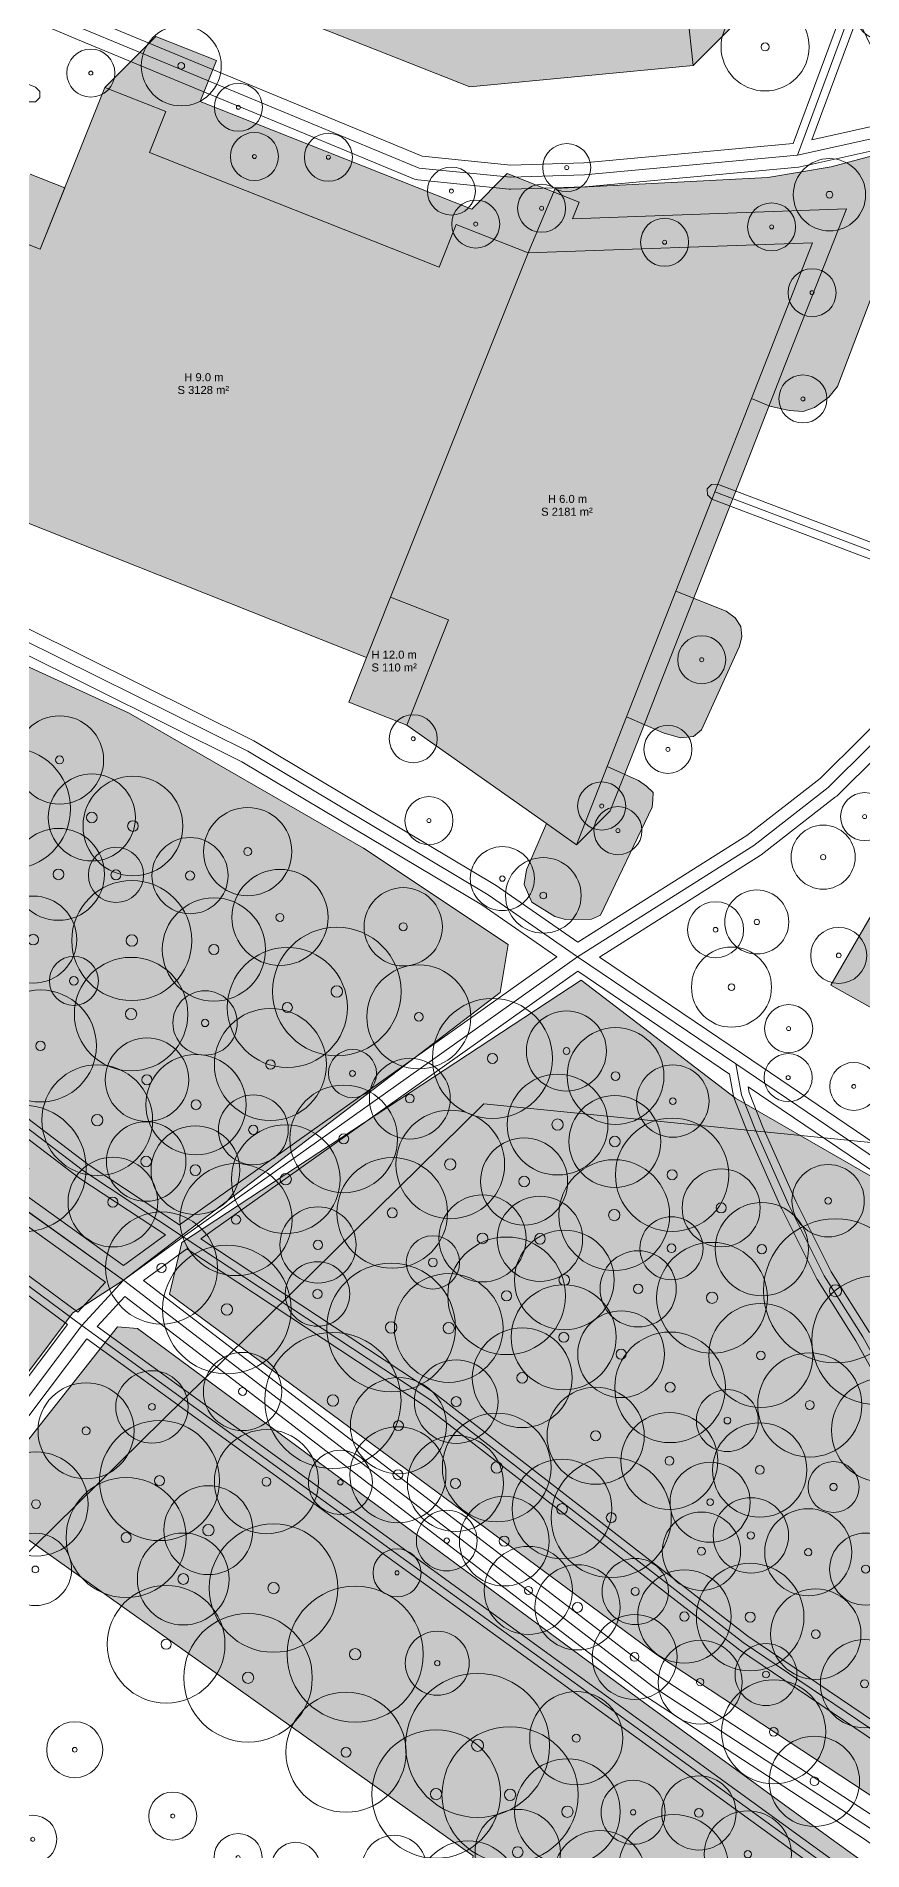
# Model space of a CAD drawing. Header units: metres. Extents: x -4 to 1086, y -7 to 929.
# Drawn here: x 381.7 to 484.9, y 190.6 to 417.3 of the extents above; entities that cross this region are included whole.
import ezdxf

# ---------------------------------------------------------------- set-up
doc = ezdxf.new("R2010")
doc.units = ezdxf.units.M
doc.header["$MEASUREMENT"] = 0
for name, color, linetype, lineweight, true_color in [('TPX_BUILDING_AREAS_TEXT', 7, 'CONTINUOUS', 0, 0x000000), ('TPX_BUILDING_HEIGHTS_TEXT', 7, 'CONTINUOUS', 0, 0x000000), ('TPX_BUILDINGS', 7, 'CONTINUOUS', 0, 0x000000), ('TPX_BUILDINGS_HATCH', 7, 'CONTINUOUS', 0, 0xf0f0f0), ('TPX_BUILDINGS_SHADOWS_HATCH', 7, 'CONTINUOUS', 0, 0x000000), ('TPX_BUILDINGS_SHADOWS_OUTLINES', 7, 'CONTINUOUS', 0, 0x000000), ('TPX_CONTOUR_LINES_5M', 7, 'CONTINUOUS', 0, 0x969696), ('TPX_ROADS_AXES', 7, 'CONTINUOUS', 0, 0x323232), ('TPX_ROADS_CONTOURS', 7, 'CONTINUOUS', 0, 0x646464), ('TPX_VEGETATION_GREEN_SPACES', 7, 'CONTINUOUS', 0, 0x58ba48), ('TPX_VEGETATION_GREEN_SPACES_HATCH', 7, 'CONTINUOUS', 0, 0x58ba48), ('TPX_VEGETATION_TREES_INDIVIDUAL', 7, 'CONTINUOUS', 0, 0x136734)]:
    doc.layers.add(name, color=color, linetype=linetype, lineweight=lineweight, true_color=true_color)
doc.styles.add('TPX_TEXTE', font='arial.ttf')

# ---------------------------------------------------------------- blocks, each defined once
blk = doc.blocks.new('TREETR004_CR047')
at = {"layer": 'TPX_VEGETATION_TREES_INDIVIDUAL'}
for radius in [4.72, 0.417]:
    blk.add_circle((0, 0, 0.04), radius, dxfattribs=at)
blk = doc.blocks.new('TREETR003_CR035')
at = {"layer": 'TPX_VEGETATION_TREES_INDIVIDUAL'}
for radius in [3.5, 0.292]:
    blk.add_circle((0, 0, 0.04), radius, dxfattribs=at)
blk = doc.blocks.new('TREETR007_CR075')
at = {"layer": 'TPX_VEGETATION_TREES_INDIVIDUAL'}
for radius in [7.5, 0.708]:
    blk.add_circle((0, 0, 0.04), radius, dxfattribs=at)
blk = doc.blocks.new('TREETR008_CR090')
at = {"layer": 'TPX_VEGETATION_TREES_INDIVIDUAL'}
for radius in [9, 0.75]:
    blk.add_circle((0, 0, 0.04), radius, dxfattribs=at)
blk = doc.blocks.new('TREETR006_CR060')
at = {"layer": 'TPX_VEGETATION_TREES_INDIVIDUAL'}
for radius in [6, 0.625]:
    blk.add_circle((0, 0, 0.04), radius, dxfattribs=at)
blk = doc.blocks.new('TREETR006_CR058')
at = {"layer": 'TPX_VEGETATION_TREES_INDIVIDUAL'}
for radius in [5.83, 0.583]:
    blk.add_circle((0, 0, 0.04), radius, dxfattribs=at)
blk = doc.blocks.new('TREETR006_CR048')
at = {"layer": 'TPX_VEGETATION_TREES_INDIVIDUAL'}
for radius in [4.76, 0.583]:
    blk.add_circle((0, 0, 0.04), radius, dxfattribs=at)
blk = doc.blocks.new('TREETR005_CR054')
at = {"layer": 'TPX_VEGETATION_TREES_INDIVIDUAL'}
for radius in [5.44, 0.458]:
    blk.add_circle((0, 0, 0.04), radius, dxfattribs=at)
blk = doc.blocks.new('TREETR003_CR030')
at = {"layer": 'TPX_VEGETATION_TREES_INDIVIDUAL'}
for radius in [3, 0.25]:
    blk.add_circle((0, 0, 0.04), radius, dxfattribs=at)
blk = doc.blocks.new('TREETR005_CR039')
at = {"layer": 'TPX_VEGETATION_TREES_INDIVIDUAL'}
for radius in [3.94, 0.542]:
    blk.add_circle((0, 0, 0.04), radius, dxfattribs=at)
blk = doc.blocks.new('TREETR006_CR074')
at = {"layer": 'TPX_VEGETATION_TREES_INDIVIDUAL'}
for radius in [7.35, 0.625]:
    blk.add_circle((0, 0, 0.04), radius, dxfattribs=at)
blk = doc.blocks.new('TREETR005_CR055')
at = {"layer": 'TPX_VEGETATION_TREES_INDIVIDUAL'}
for radius in [5.51, 0.5]:
    blk.add_circle((0, 0, 0.04), radius, dxfattribs=at)
blk = doc.blocks.new('TREETR006_CR075')
at = {"layer": 'TPX_VEGETATION_TREES_INDIVIDUAL'}
for radius in [7.5, 0.625]:
    blk.add_circle((0, 0, 0.04), radius, dxfattribs=at)
blk = doc.blocks.new('TREETR007_CR080')
at = {"layer": 'TPX_VEGETATION_TREES_INDIVIDUAL'}
for radius in [8.03, 0.708]:
    blk.add_circle((0, 0, 0.04), radius, dxfattribs=at)
blk = doc.blocks.new('TREETR007_CR063')
at = {"layer": 'TPX_VEGETATION_TREES_INDIVIDUAL'}
for radius in [6.3, 0.708]:
    blk.add_circle((0, 0, 0.04), radius, dxfattribs=at)
blk = doc.blocks.new('TREETR007_CR068')
at = {"layer": 'TPX_VEGETATION_TREES_INDIVIDUAL'}
for radius in [6.79, 0.708]:
    blk.add_circle((0, 0, 0.04), radius, dxfattribs=at)
blk = doc.blocks.new('TREETR005_CR061')
at = {"layer": 'TPX_VEGETATION_TREES_INDIVIDUAL'}
for radius in [6.05, 0.542]:
    blk.add_circle((0, 0, 0.04), radius, dxfattribs=at)
blk = doc.blocks.new('TREETR004_CR030')
at = {"layer": 'TPX_VEGETATION_TREES_INDIVIDUAL'}
for radius in [3, 0.375]:
    blk.add_circle((0, 0, 0.04), radius, dxfattribs=at)
blk = doc.blocks.new('TREETR005_CR057')
at = {"layer": 'TPX_VEGETATION_TREES_INDIVIDUAL'}
for radius in [5.65, 0.542]:
    blk.add_circle((0, 0, 0.04), radius, dxfattribs=at)
blk = doc.blocks.new('TREETR005_CR032')
at = {"layer": 'TPX_VEGETATION_TREES_INDIVIDUAL'}
for radius in [3.18, 0.458]:
    blk.add_circle((0, 0, 0.04), radius, dxfattribs=at)
blk = doc.blocks.new('TREETR006_CR070')
at = {"layer": 'TPX_VEGETATION_TREES_INDIVIDUAL'}
for radius in [7, 0.583]:
    blk.add_circle((0, 0, 0.04), radius, dxfattribs=at)
blk = doc.blocks.new('TREETR007_CR055')
at = {"layer": 'TPX_VEGETATION_TREES_INDIVIDUAL'}
for radius in [5.54, 0.667]:
    blk.add_circle((0, 0, 0.04), radius, dxfattribs=at)
blk = doc.blocks.new('TREETR006_CR067')
at = {"layer": 'TPX_VEGETATION_TREES_INDIVIDUAL'}
for radius in [6.72, 0.625]:
    blk.add_circle((0, 0, 0.04), radius, dxfattribs=at)
blk = doc.blocks.new('TREETR007_CR069')
at = {"layer": 'TPX_VEGETATION_TREES_INDIVIDUAL'}
for radius in [6.92, 0.708]:
    blk.add_circle((0, 0, 0.04), radius, dxfattribs=at)
blk = doc.blocks.new('TREETR006_CR069')
at = {"layer": 'TPX_VEGETATION_TREES_INDIVIDUAL'}
for radius in [6.91, 0.625]:
    blk.add_circle((0, 0, 0.04), radius, dxfattribs=at)
blk = doc.blocks.new('TREETR006_CR044')
at = {"layer": 'TPX_VEGETATION_TREES_INDIVIDUAL'}
for radius in [4.36, 0.583]:
    blk.add_circle((0, 0, 0.04), radius, dxfattribs=at)
blk = doc.blocks.new('TREETR005_CR040')
at = {"layer": 'TPX_VEGETATION_TREES_INDIVIDUAL'}
for radius in [4.02, 0.458]:
    blk.add_circle((0, 0, 0.04), radius, dxfattribs=at)
blk = doc.blocks.new('TREETR007_CR085')
at = {"layer": 'TPX_VEGETATION_TREES_INDIVIDUAL'}
for radius in [8.5, 0.708]:
    blk.add_circle((0, 0, 0.04), radius, dxfattribs=at)
blk = doc.blocks.new('TREETR005_CR031')
at = {"layer": 'TPX_VEGETATION_TREES_INDIVIDUAL'}
for radius in [3.06, 0.542]:
    blk.add_circle((0, 0, 0.04), radius, dxfattribs=at)
blk = doc.blocks.new('TREETR006_CR049')
at = {"layer": 'TPX_VEGETATION_TREES_INDIVIDUAL'}
for radius in [4.87, 0.625]:
    blk.add_circle((0, 0, 0.04), radius, dxfattribs=at)
blk = doc.blocks.new('TREETR006_CR065')
at = {"layer": 'TPX_VEGETATION_TREES_INDIVIDUAL'}
for radius in [6.45, 0.625]:
    blk.add_circle((0, 0, 0.04), radius, dxfattribs=at)
blk = doc.blocks.new('TREETR007_CR057')
at = {"layer": 'TPX_VEGETATION_TREES_INDIVIDUAL'}
for radius in [5.74, 0.667]:
    blk.add_circle((0, 0, 0.04), radius, dxfattribs=at)
blk = doc.blocks.new('TREETR007_CR071')
at = {"layer": 'TPX_VEGETATION_TREES_INDIVIDUAL'}
for radius in [7.09, 0.708]:
    blk.add_circle((0, 0, 0.04), radius, dxfattribs=at)
blk = doc.blocks.new('TREETR005_CR045')
at = {"layer": 'TPX_VEGETATION_TREES_INDIVIDUAL'}
for radius in [4.5, 0.5]:
    blk.add_circle((0, 0, 0.04), radius, dxfattribs=at)
blk = doc.blocks.new('TREETR006_CR040')
at = {"layer": 'TPX_VEGETATION_TREES_INDIVIDUAL'}
for radius in [4.03, 0.583]:
    blk.add_circle((0, 0, 0.04), radius, dxfattribs=at)
blk = doc.blocks.new('TREETR004_CR039')
at = {"layer": 'TPX_VEGETATION_TREES_INDIVIDUAL'}
for radius in [3.87, 0.417]:
    blk.add_circle((0, 0, 0.04), radius, dxfattribs=at)
blk = doc.blocks.new('TREETR005_CR059')
at = {"layer": 'TPX_VEGETATION_TREES_INDIVIDUAL'}
for radius in [5.89, 0.542]:
    blk.add_circle((0, 0, 0.04), radius, dxfattribs=at)
blk = doc.blocks.new('TREETR003_CR038')
at = {"layer": 'TPX_VEGETATION_TREES_INDIVIDUAL'}
for radius in [3.79, 0.333]:
    blk.add_circle((0, 0, 0.04), radius, dxfattribs=at)
blk = doc.blocks.new('TREETR007_CR056')
at = {"layer": 'TPX_VEGETATION_TREES_INDIVIDUAL'}
for radius in [5.55, 0.708]:
    blk.add_circle((0, 0, 0.04), radius, dxfattribs=at)
blk = doc.blocks.new('TREETR006_CR035')
at = {"layer": 'TPX_VEGETATION_TREES_INDIVIDUAL'}
for radius in [3.45, 0.625]:
    blk.add_circle((0, 0, 0.04), radius, dxfattribs=at)
blk = doc.blocks.new('TREETR005_CR047')
at = {"layer": 'TPX_VEGETATION_TREES_INDIVIDUAL'}
for radius in [4.71, 0.458]:
    blk.add_circle((0, 0, 0.04), radius, dxfattribs=at)
blk = doc.blocks.new('TREETR007_CR062')
at = {"layer": 'TPX_VEGETATION_TREES_INDIVIDUAL'}
for radius in [6.23, 0.667]:
    blk.add_circle((0, 0, 0.04), radius, dxfattribs=at)
blk = doc.blocks.new('TREETR005_CR033')
at = {"layer": 'TPX_VEGETATION_TREES_INDIVIDUAL'}
for radius in [3.33, 0.542]:
    blk.add_circle((0, 0, 0.04), radius, dxfattribs=at)
blk = doc.blocks.new('TREETR008_CR076')
at = {"layer": 'TPX_VEGETATION_TREES_INDIVIDUAL'}
for radius in [7.59, 0.792]:
    blk.add_circle((0, 0, 0.04), radius, dxfattribs=at)
blk = doc.blocks.new('TREETR003_CR040')
at = {"layer": 'TPX_VEGETATION_TREES_INDIVIDUAL'}
for radius in [4, 0.333]:
    blk.add_circle((0, 0, 0.04), radius, dxfattribs=at)
blk = doc.blocks.new('TREETR007_CR054')
at = {"layer": 'TPX_VEGETATION_TREES_INDIVIDUAL'}
for radius in [5.44, 0.667]:
    blk.add_circle((0, 0, 0.04), radius, dxfattribs=at)
blk = doc.blocks.new('TREETR004_CR050')
at = {"layer": 'TPX_VEGETATION_TREES_INDIVIDUAL'}
for radius in [5, 0.417]:
    blk.add_circle((0, 0, 0.04), radius, dxfattribs=at)
blk = doc.blocks.new('TREETR006_CR066')
at = {"layer": 'TPX_VEGETATION_TREES_INDIVIDUAL'}
for radius in [6.56, 0.625]:
    blk.add_circle((0, 0, 0.04), radius, dxfattribs=at)
blk = doc.blocks.new('TREETR005_CR053')
at = {"layer": 'TPX_VEGETATION_TREES_INDIVIDUAL'}
for radius in [5.3, 0.542]:
    blk.add_circle((0, 0, 0.04), radius, dxfattribs=at)
blk = doc.blocks.new('TREETR005_CR051')
at = {"layer": 'TPX_VEGETATION_TREES_INDIVIDUAL'}
for radius in [5.05, 0.542]:
    blk.add_circle((0, 0, 0.04), radius, dxfattribs=at)
blk = doc.blocks.new('TREETR008_CR079')
at = {"layer": 'TPX_VEGETATION_TREES_INDIVIDUAL'}
for radius in [7.92, 0.75]:
    blk.add_circle((0, 0, 0.04), radius, dxfattribs=at)
blk = doc.blocks.new('TREETR006_CR071')
at = {"layer": 'TPX_VEGETATION_TREES_INDIVIDUAL'}
for radius in [7.08, 0.625]:
    blk.add_circle((0, 0, 0.04), radius, dxfattribs=at)
blk = doc.blocks.new('TREETR005_CR041')
at = {"layer": 'TPX_VEGETATION_TREES_INDIVIDUAL'}
for radius in [4.14, 0.5]:
    blk.add_circle((0, 0, 0.04), radius, dxfattribs=at)
blk = doc.blocks.new('TREETR005_CR046')
at = {"layer": 'TPX_VEGETATION_TREES_INDIVIDUAL'}
for radius in [4.64, 0.542]:
    blk.add_circle((0, 0, 0.04), radius, dxfattribs=at)
blk = doc.blocks.new('TREETR006_CR063')
at = {"layer": 'TPX_VEGETATION_TREES_INDIVIDUAL'}
for radius in [6.27, 0.625]:
    blk.add_circle((0, 0, 0.04), radius, dxfattribs=at)
blk = doc.blocks.new('TREETR005_CR052')
at = {"layer": 'TPX_VEGETATION_TREES_INDIVIDUAL'}
for radius in [5.24, 0.458]:
    blk.add_circle((0, 0, 0.04), radius, dxfattribs=at)
blk = doc.blocks.new('TREETR006_CR052')
at = {"layer": 'TPX_VEGETATION_TREES_INDIVIDUAL'}
for radius in [5.22, 0.625]:
    blk.add_circle((0, 0, 0.04), radius, dxfattribs=at)
blk = doc.blocks.new('TREETR004_CR045')
at = {"layer": 'TPX_VEGETATION_TREES_INDIVIDUAL'}
for radius in [4.52, 0.417]:
    blk.add_circle((0, 0, 0.04), radius, dxfattribs=at)
blk = doc.blocks.new('TREETR007_CR053')
at = {"layer": 'TPX_VEGETATION_TREES_INDIVIDUAL'}
for radius in [5.33, 0.667]:
    blk.add_circle((0, 0, 0.04), radius, dxfattribs=at)
blk = doc.blocks.new('TREETR006_CR053')
at = {"layer": 'TPX_VEGETATION_TREES_INDIVIDUAL'}
for radius in [5.32, 0.625]:
    blk.add_circle((0, 0, 0.04), radius, dxfattribs=at)
blk = doc.blocks.new('TREETR005_CR060')
at = {"layer": 'TPX_VEGETATION_TREES_INDIVIDUAL'}
for radius in [6, 0.5]:
    blk.add_circle((0, 0, 0.04), radius, dxfattribs=at)
blk = doc.blocks.new('TREETR006_CR056')
at = {"layer": 'TPX_VEGETATION_TREES_INDIVIDUAL'}
for radius in [5.6, 0.625]:
    blk.add_circle((0, 0, 0.04), radius, dxfattribs=at)
blk = doc.blocks.new('TREETR005_CR049')
at = {"layer": 'TPX_VEGETATION_TREES_INDIVIDUAL'}
for radius in [4.89, 0.5]:
    blk.add_circle((0, 0, 0.04), radius, dxfattribs=at)
blk = doc.blocks.new('TREETR005_CR058')
at = {"layer": 'TPX_VEGETATION_TREES_INDIVIDUAL'}
for radius in [5.82, 0.5]:
    blk.add_circle((0, 0, 0.04), radius, dxfattribs=at)
blk = doc.blocks.new('TREETR007_CR050')
at = {"layer": 'TPX_VEGETATION_TREES_INDIVIDUAL'}
for radius in [4.97, 0.667]:
    blk.add_circle((0, 0, 0.04), radius, dxfattribs=at)
blk = doc.blocks.new('TREETR006_CR061')
at = {"layer": 'TPX_VEGETATION_TREES_INDIVIDUAL'}
for radius in [6.07, 0.625]:
    blk.add_circle((0, 0, 0.04), radius, dxfattribs=at)
blk = doc.blocks.new('TREETR005_CR065')
at = {"layer": 'TPX_VEGETATION_TREES_INDIVIDUAL'}
for radius in [6.5, 0.542]:
    blk.add_circle((0, 0, 0.04), radius, dxfattribs=at)
blk = doc.blocks.new('TREETR006_CR054')
at = {"layer": 'TPX_VEGETATION_TREES_INDIVIDUAL'}
for radius in [5.42, 0.625]:
    blk.add_circle((0, 0, 0.04), radius, dxfattribs=at)
blk = doc.blocks.new('TREETR007_CR066')
at = {"layer": 'TPX_VEGETATION_TREES_INDIVIDUAL'}
for radius in [6.59, 0.708]:
    blk.add_circle((0, 0, 0.04), radius, dxfattribs=at)
blk = doc.blocks.new('TREETR007_CR059')
at = {"layer": 'TPX_VEGETATION_TREES_INDIVIDUAL'}
for radius in [5.86, 0.708]:
    blk.add_circle((0, 0, 0.04), radius, dxfattribs=at)

msp = doc.modelspace()

# ---------------------------------------------------------------- hatches: boundary and pattern name
at = {"layer": 'TPX_BUILDINGS_HATCH'}
for points in [[(400.52, 438.66), (396.01, 426.72), (435.83, 410.98), (463.7, 413.63), (462.29, 426.68), (438.11, 423.67), (400.52, 438.66)], [(374.54, 393.7), (362.56, 363.61), (422.92, 339.67), (425.92, 347.21), (443.1, 390.21), (434.12, 393.76), (432, 388.43), (395.79, 402.78), (397.83, 407.89), (390.24, 410.9), (382.14, 390.67), (374.54, 393.7)], [(443.1, 390.21), (425.92, 347.21), (433.15, 344.37), (427.95, 331.23), (445.38, 318.92), (449.13, 316.27), (452.98, 326.05), (455.4, 332.24), (461.55, 347.94), (466.43, 360.38), (470.99, 372.02), (478.61, 391.47), (443.1, 390.21)], [(422.92, 339.67), (420.71, 334.07), (427.95, 331.23), (433.15, 344.37), (425.92, 347.21), (422.92, 339.67)], [(492.09, 318.02), (480.92, 298.72), (494.99, 290.87), (508.22, 312.46), (515.9, 312.68), (516.17, 310.43), (567.58, 313.52), (566.82, 330.5), (508.44, 326.89), (503.56, 329.33), (502.21, 326.33), (500.16, 326.17), (500.44, 323.65), (495.91, 316.15), (492.09, 318.02)]]:
    msp.add_hatch(color=256, dxfattribs=at).paths.add_polyline_path(points)
at = {"layer": 'TPX_BUILDINGS_SHADOWS_HATCH'}
for points in [[(413.25, 451.39), (400.52, 438.66), (438.11, 423.67), (462.29, 426.68), (463.7, 413.63), (476.43, 426.36), (475.02, 439.4), (450.83, 436.4), (445.76, 438.42), (439.49, 436.44), (437.85, 441.58), (413.25, 451.39)], [(396.6, 417.26), (390.24, 410.9), (397.83, 407.89), (395.79, 402.78), (432, 388.43), (434.12, 393.76), (443.1, 390.21), (478.61, 391.47), (470.99, 372.02), (466.43, 360.38), (461.55, 347.94), (455.4, 332.24), (452.98, 326.05), (449.13, 316.27), (453.37, 320.52), (457.22, 330.29), (459.64, 336.48), (465.79, 352.19), (470.67, 364.62), (475.23, 376.26), (482.86, 395.72), (448.63, 394.49), (449.46, 396.57), (440.49, 400.12), (436.06, 395.7), (402.15, 409.15), (404.19, 414.25), (396.6, 417.26)], [(339.65, 411.35), (337.52, 409.23), (341.05, 407.79), (342.44, 410.14), (344.67, 412.2), (348.29, 413.99), (353.45, 414.99), (358.17, 414.74), (362.56, 413.01), (366.18, 409.99), (369.01, 406.33), (370.43, 402.02), (371.05, 399.8), (370.96, 397.9), (370.33, 395.37), (374.54, 393.7), (382.14, 390.67), (385.21, 398.34), (380.9, 400.06), (376.66, 395.82), (372.45, 397.49), (373.08, 400.02), (373.17, 401.92), (372.55, 404.14), (371.13, 408.45), (368.3, 412.12), (364.68, 415.13), (360.29, 416.86), (355.57, 417.11), (350.41, 416.11), (346.8, 414.32), (344.57, 412.27), (342.49, 410.19), (339.65, 411.35)]]:
    msp.add_hatch(color=256, dxfattribs=at).paths.add_polyline_path(points)
at = {"layer": 'TPX_VEGETATION_GREEN_SPACES_HATCH'}
for points in [[(446.48, 398.28), (443.1, 390.21), (478.61, 391.47), (470.99, 372.02), (473.29, 371.06), (475.72, 370.54), (477.45, 370.42), (478.88, 370.91), (480.66, 372.18), (481.75, 373.54), (491.95, 400.38), (490.39, 401.62), (488.79, 402.25), (486.09, 402.35), (480.95, 400.98), (473.05, 399.64), (446.48, 398.28)], [(282.66, 331.68), (275.88, 315.77), (299.24, 314.53), (318.81, 309.95), (337.35, 301.35), (392.54, 261.86), (439.61, 297.82), (440.59, 303.81), (422.55, 315.83), (393.19, 332.75), (359.77, 348.09), (332.37, 360.13), (313.17, 369.03), (302.5, 374.18), (282.66, 331.68)], [(461.55, 347.94), (455.4, 332.24), (459.99, 330.25), (462.12, 329.63), (463.75, 329.81), (464.77, 330.61), (469.5, 341.08), (469.79, 342.29), (469.66, 343.54), (468.98, 344.62), (467.86, 345.44), (461.55, 347.94)], [(442.88, 313.14), (442.6, 311.29), (443.55, 309.09), (446.45, 307.3), (447.78, 306.93), (451.02, 306.96), (452.16, 307.48), (458.58, 320.96), (458.7, 321.87), (458.71, 322.78), (457.9, 323.59), (456.89, 324.31), (455.47, 324.94), (452.98, 326.05), (449.13, 316.27), (445.38, 318.92), (442.88, 313.14)], [(399.85, 266.58), (398.31, 260.12), (459.28, 215), (487.04, 196.71), (491.8, 203.68), (500.88, 221.38), (505.83, 236.8), (509.77, 265.39), (491.92, 271.39), (468.99, 284.62), (449.71, 299.34), (399.85, 266.58)], [(391.79, 256.05), (374.33, 233.94), (436.25, 189.93), (434.42, 180.93), (454.64, 162.63), (455.28, 152.59), (473.58, 154), (489.2, 130.56), (491.13, 96.62), (501.97, 88.8), (529.92, 125.4), (550.36, 150.47), (550.4, 156.12), (548.65, 158.88), (546.3, 160.51), (541.55, 161.45), (535.65, 163.28), (521.21, 167.51), (510.56, 172.25), (497.62, 180.06), (480.97, 192.05), (457.68, 209.02), (394.29, 255.82), (391.79, 256.05)]]:
    msp.add_hatch(color=256, dxfattribs=at).paths.add_polyline_path(points)
h = msp.add_hatch(color=256, dxfattribs=at)
h.paths.add_polyline_path([(33.89, 10.91), (33.34, 3.55), (34.02, 0), (49.48, 0), (50.03, 0.4), (61.23, 7.98), (74.56, 11.59), (91.82, 48.46), (104.25, 65.93), (115.27, 64.79), (115.67, 53.43), (105.24, 37.05), (117.06, 11.13), (120.79, 7.07), (126.58, 5.03), (136.67, 7.75), (149.86, 12.48), (167.92, 20.99), (293.88, 29.68), (286.66, 99.9), (287.17, 111.39), (288.47, 121.36), (291.24, 130.22), (295.99, 137.79), (386.21, 257.79), (392.54, 261.86), (356.25, 287.93), (337.35, 301.35), (318.81, 309.95), (299.24, 314.53), (275.88, 315.77), (263.65, 313.74), (231.38, 308.56), (206.68, 308.84), (189.75, 310.81), (180.38, 307.75), (166.44, 313.86), (159.79, 317.5), (102.89, 174.98), (64.45, 80.17), (55.82, 59.81), (54.46, 54.17), (47.94, 38.05), (40.51, 23.37), (39.78, 21.99), (33.89, 10.91)])
h.paths.add_polyline_path([(119.97, 109.17), (150.84, 166.78), (166.05, 173.79), (168.46, 183.48), (160.33, 193.26), (169.58, 194.2), (176.09, 203.58), (172.06, 212.31), (165.39, 212.12), (153.63, 217.34), (157.01, 222.16), (155.34, 235.47), (162.59, 241.53), (167.79, 249.14), (170.21, 260.1), (178.28, 272.04), (187.93, 286.76), (192.8, 286.21), (210.54, 288.33), (216.56, 273.71), (209.3, 266.12), (215.64, 258.13), (220.43, 248.38), (211.41, 245.91), (209.58, 242.86), (210.83, 237.74), (218.19, 229.76), (227.83, 216.63), (220.39, 218.23), (208.83, 217.58), (203.72, 219.93), (208.41, 227.29), (200.23, 230.95), (187.36, 227.24), (188.84, 220.33), (193.85, 208.01), (189.95, 202.68), (196.83, 198.02), (201.56, 181.62), (205.76, 164.72), (193.1, 156.92), (197.31, 167.87), (192.77, 175.07), (184.82, 177.44), (177.68, 182.36), (171.46, 176.04), (170.86, 166.84), (154.74, 120.07), (130.16, 92.27), (122.46, 83.55), (119.97, 109.17)], flags=16)

# ---------------------------------------------------------------- linework, layer by layer
at = {"layer": 'TPX_BUILDINGS', "elevation": 0.04}
for points in [[(400.52, 438.66), (396.01, 426.72), (435.83, 410.98), (463.7, 413.63), (462.29, 426.68), (438.11, 423.67)], [(374.54, 393.7), (362.56, 363.61), (422.92, 339.67), (425.92, 347.21), (443.1, 390.21), (434.12, 393.76), (432, 388.43), (395.79, 402.78), (397.83, 407.89), (390.24, 410.9), (382.14, 390.67)], [(443.1, 390.21), (425.92, 347.21), (433.15, 344.37), (427.95, 331.23), (445.38, 318.92), (449.13, 316.27), (452.98, 326.05), (455.4, 332.24), (461.55, 347.94), (466.43, 360.38), (470.99, 372.02), (478.61, 391.47)], [(422.92, 339.67), (420.71, 334.07), (427.95, 331.23), (433.15, 344.37), (425.92, 347.21)], [(492.09, 318.02), (480.92, 298.72), (494.99, 290.87), (508.22, 312.46), (515.9, 312.68), (516.17, 310.43), (567.58, 313.52), (566.82, 330.5), (508.44, 326.89), (503.56, 329.33), (502.21, 326.33), (500.16, 326.17), (500.44, 323.65), (495.91, 316.15)]]:
    msp.add_lwpolyline(points, close=True, dxfattribs=at)
at = {"layer": 'TPX_BUILDINGS_SHADOWS_OUTLINES', "elevation": 0.04}
for points in [[(413.25, 451.39), (400.52, 438.66), (438.11, 423.67), (462.29, 426.68), (463.7, 413.63), (476.43, 426.36), (475.02, 439.4), (450.83, 436.4), (445.76, 438.42), (439.49, 436.44), (437.85, 441.58)], [(396.6, 417.26), (390.24, 410.9), (397.83, 407.89), (395.79, 402.78), (432, 388.43), (434.12, 393.76), (443.1, 390.21), (478.61, 391.47), (470.99, 372.02), (466.43, 360.38), (461.55, 347.94), (455.4, 332.24), (452.98, 326.05), (449.13, 316.27), (453.37, 320.52), (457.22, 330.29), (459.64, 336.48), (465.79, 352.19), (470.67, 364.62), (475.23, 376.26), (482.86, 395.72), (448.63, 394.49), (449.46, 396.57), (440.49, 400.12), (436.06, 395.7), (402.15, 409.15), (404.19, 414.25)]]:
    msp.add_lwpolyline(points, close=True, dxfattribs=at)
msp.add_lwpolyline([(374.54, 393.7), (382.14, 390.67), (385.21, 398.34), (380.9, 400.06)], dxfattribs=at)
at = {"layer": 'TPX_CONTOUR_LINES_5M', "elevation": 0.05}
msp.add_lwpolyline([(570.36, 433.33), (604.29, 343.67), (595.77, 313.79), (567.03, 302.97), (540.65, 260.84), (514.28, 276.24), (437.57, 283.9), (276.92, 125.76), (239.56, 194.25), (224.17, 208.34), (197.8, 206.92), (181.13, 254.02), (145.05, 275.59), (110.53, 224.13), (171.43, 200.39), (197.8, 168.04), (197.8, 139.28), (171.43, 134.47), (145.05, 158.29), (109.11, 104.6), (107.72, 44.83), (92.31, 30.8), (39.56, 22), (0, 29)], dxfattribs=at)
at = {"layer": 'TPX_ROADS_AXES', "elevation": 0.03}
for points in [[(328.14, 443.21), (387.89, 418.04), (429.48, 400.82), (440.89, 399.66), (450.14, 399.98), (476.76, 402.43), (491.25, 405.65)], [(476.76, 402.43), (484.31, 422.78)], [(301.31, 376.65), (314.36, 370.33), (350.84, 354.43), (365.46, 348.15), (379.85, 341.97), (408.07, 327.97), (438.12, 310.03), (449.28, 302.28), (469.03, 288.9), (486.89, 276.81), (497.71, 271.92), (557.14, 249.61), (621.4, 224.91), (636.99, 212.59), (670.07, 187.9), (690.41, 172.72), (726.08, 145.98), (745.67, 130.9), (758.22, 120.91), (789.83, 96.69), (811.33, 77.19), (831, 51.84), (846.42, 26.15), (858.87, 0)], [(466.43, 360.38), (496.91, 348.84), (498.05, 348.4)], [(495.34, 338.5), (491.09, 333.84), (480.6, 323.42), (471.28, 316.18), (449.28, 302.28), (399.99, 267.29), (392.54, 261.86)], [(736.21, 95.81), (699.2, 124.35), (687.46, 132.37), (667.63, 144.81), (645.58, 158.11), (635.75, 164.89), (620.03, 172.29), (597.11, 176.77), (587.62, 179.14), (575.63, 181.25), (549.32, 184.97), (524.84, 189.08), (500.01, 197.83), (492.73, 201.18), (469.96, 216.58), (430.81, 246.95), (399.99, 267.29), (387.54, 275.51), (349.12, 304.76), (328.4, 317.17), (303.54, 324.07), (288.31, 327.19), (280.12, 325.72)], [(392.54, 261.86), (356.25, 287.93), (337.35, 301.35), (318.81, 309.95), (299.24, 314.53), (275.88, 315.77)], [(232.2, 301.39), (256.66, 303.48), (287, 306.09), (300.01, 305.23), (314.5, 302.5), (343.76, 288.52), (387.36, 256.22), (486.11, 184.57), (486.58, 184.21), (494.49, 178.61), (499.33, 175.18), (515.59, 165.35), (536.92, 157.79), (554.84, 152.99), (566.8, 150.84), (590.74, 146), (609.56, 144.37), (629.16, 143.99), (636.48, 140.63), (649.17, 129.79), (651.65, 128.09), (655.44, 125.55), (717.68, 81.41)], [(485.99, 193.28), (492.73, 201.18), (495.46, 210.09), (498.08, 218.38), (499.93, 223.93), (494.01, 235.77), (491.34, 243.27), (484.9, 254.8), (480.1, 262.42), (475.64, 271.31), (471.5, 280.6), (469.75, 285.04), (469.03, 288.9)], [(288.8, 99.11), (289.32, 111.37), (291, 122.5), (293.97, 130), (298.13, 136.8), (303.5, 144.01), (309.14, 151.56), (338, 190.26), (371.88, 235.68), (387.36, 256.22), (392.54, 261.86)], [(562.57, 164.2), (547.37, 164.46), (542.43, 165.27), (533.38, 166.75), (524.99, 169.66), (511, 176.98), (496.25, 185.88), (485.99, 193.28), (458.72, 211.05), (392.54, 261.86)]]:
    msp.add_lwpolyline(points, dxfattribs=at)
at = {"layer": 'TPX_ROADS_CONTOURS', "elevation": 0.03}
for points in [[(389.82, 418.87), (399.22, 443.26), (434.39, 427.84), (436.09, 427.09), (436.94, 426.98), (479.3, 433.84), (481.71, 427.65), (482.85, 422.45), (482.98, 422.07), (476.23, 403.89), (450.05, 401.48), (440.94, 401.16), (429.85, 402.29)], [(478.54, 404.36), (484.2, 419.6), (487.73, 412.4), (489.37, 406.77)], [(282.36, 327.13), (284.04, 331.1), (287.5, 339.44), (298.08, 364.93), (302.08, 374.61), (313.71, 368.98), (313.76, 368.96), (350.24, 353.06), (364.86, 346.77), (379.22, 340.61), (407.35, 326.65), (437.31, 308.77), (446.67, 302.27), (399.53, 268.79), (388.12, 276.32), (349.73, 305.56), (349.64, 305.62), (328.92, 318.03), (328.67, 318.14), (303.81, 325.04), (303.74, 325.05), (288.51, 328.17), (288.13, 328.17)], [(452.02, 302.24), (472.08, 314.91), (472.2, 315), (481.52, 322.24), (481.65, 322.36), (492.15, 332.77), (492.2, 332.83), (496.01, 337.01), (574.16, 338.38), (577.25, 307.99), (545.93, 305.07), (514.07, 302.08), (512.91, 301.34), (497.09, 273.84), (487.62, 278.12), (469.87, 290.15)], [(278.1, 317.15), (281.42, 324.93), (288.3, 326.17), (303.31, 323.1), (328, 316.25), (348.56, 303.93), (386.94, 274.71), (386.99, 274.67), (397.8, 267.54), (392.54, 263.71), (357.12, 289.15), (338.22, 302.57), (337.98, 302.71), (319.44, 311.31), (319.15, 311.41), (299.58, 315.99), (299.32, 316.02)], [(258.67, 304.66), (261.13, 308.25), (263.85, 312.25), (263.89, 312.26), (275.97, 314.26), (299.03, 313.04), (318.32, 308.52), (336.6, 300.04), (355.37, 286.71), (390.29, 261.63), (386.83, 257.86), (344.35, 289.32), (344.19, 289.42), (314.93, 303.4), (314.68, 303.48), (300.2, 306.21), (300.08, 306.23), (287.07, 307.08), (286.91, 307.08)], [(241.32, 283.47), (249.09, 292.94), (254.78, 298.99), (254.87, 299.11), (257.22, 302.53), (287.01, 305.08), (299.88, 304.24), (314.18, 301.54), (343.24, 287.66), (385.55, 256.32), (370.68, 236.57), (336.8, 191.15), (307.93, 152.46), (302.3, 144.91), (296.93, 137.7), (296.85, 137.59), (292.69, 130.79), (292.57, 130.56), (290.94, 126.43), (254.1, 258.56), (254.04, 258.72), (249.05, 269.42), (247.08, 276.51), (246.88, 276.89)], [(402.21, 267.02), (449.3, 300.46), (468.25, 287.62), (468.76, 284.86), (468.82, 284.67), (470.57, 280.23), (470.59, 280.19), (474.72, 270.9), (474.74, 270.86), (479.21, 261.97), (479.25, 261.89), (484.04, 254.29), (490.42, 242.85), (493.07, 235.44), (493.12, 235.33), (498.85, 223.86), (497.12, 218.68), (494.51, 210.39), (492.17, 202.77), (470.55, 217.39), (431.42, 247.74), (431.36, 247.79)], [(395.05, 261.83), (400.47, 265.77), (430.22, 246.14), (469.35, 215.79), (469.4, 215.75), (491.25, 200.98), (486.12, 194.98), (459.59, 212.27)], [(389.26, 256.08), (392.72, 259.83), (457.81, 209.86), (457.9, 209.79), (485.14, 192.04), (492.89, 186.46), (486.38, 185.62)]]:
    msp.add_lwpolyline(points, close=True, dxfattribs=at)
for points in [[(329.05, 441.2), (387.31, 416.66), (428.91, 399.44), (429.33, 399.33), (440.74, 398.17), (440.94, 398.16), (450.19, 398.48), (450.28, 398.49), (476.89, 400.94), (477.08, 400.97), (490.59, 403.97)], [(490.01, 334.88), (479.6, 324.55), (470.42, 317.41), (449.32, 304.08), (438.97, 311.26), (438.89, 311.31), (408.84, 329.26), (408.74, 329.31), (380.52, 343.32), (380.44, 343.35), (366.05, 349.53), (351.44, 355.81), (314.99, 371.7), (303.23, 377.39), (312.02, 398.57), (325.73, 431.64)], [(327.25, 431.02), (380.78, 409.08), (381.55, 409.08), (382.09, 409.63), (382.08, 410.39), (381.54, 410.93), (328, 432.87)], [(496.87, 349.92), (466.78, 361.31), (466.02, 361.29), (465.49, 360.73), (465.52, 359.97), (466.07, 359.44), (496.4, 347.96)], [(485.74, 255.34), (480.97, 262.91), (476.54, 271.73), (472.43, 280.99), (470.71, 285.32), (470.58, 286.04), (486.05, 275.57)], [(339.21, 189.36), (373.08, 234.78), (387.97, 254.54), (484.89, 184.22)]]:
    msp.add_lwpolyline(points, dxfattribs=at)
at = {"layer": 'TPX_VEGETATION_GREEN_SPACES', "elevation": 0}
for points in [[(446.48, 398.28), (443.1, 390.21), (478.61, 391.47), (470.99, 372.02), (473.29, 371.06), (475.72, 370.54), (477.45, 370.42), (478.88, 370.91), (480.66, 372.18), (481.75, 373.54), (491.95, 400.38), (490.39, 401.62), (488.79, 402.25), (486.09, 402.35), (480.95, 400.98), (473.05, 399.64)], [(282.66, 331.68), (275.88, 315.77), (299.24, 314.53), (318.81, 309.95), (337.35, 301.35), (392.54, 261.86), (439.61, 297.82), (440.59, 303.81), (422.55, 315.83), (393.19, 332.75), (359.77, 348.09), (332.37, 360.13), (313.17, 369.03), (302.5, 374.18)], [(461.55, 347.94), (455.4, 332.24), (459.99, 330.25), (462.12, 329.63), (463.75, 329.81), (464.77, 330.61), (469.5, 341.08), (469.79, 342.29), (469.66, 343.54), (468.98, 344.62), (467.86, 345.44)], [(442.88, 313.14), (442.6, 311.29), (443.55, 309.09), (446.45, 307.3), (447.78, 306.93), (451.02, 306.96), (452.16, 307.48), (458.58, 320.96), (458.7, 321.87), (458.71, 322.78), (457.9, 323.59), (456.89, 324.31), (455.47, 324.94), (452.98, 326.05), (449.13, 316.27), (445.38, 318.92)], [(399.85, 266.58), (398.31, 260.12), (459.28, 215), (487.04, 196.71), (491.8, 203.68), (500.88, 221.38), (505.83, 236.8), (509.77, 265.39), (491.92, 271.39), (468.99, 284.62), (449.71, 299.34)], [(391.79, 256.05), (374.33, 233.94), (436.25, 189.93), (434.42, 180.93), (454.64, 162.63), (455.28, 152.59), (473.58, 154), (489.2, 130.56), (491.13, 96.62), (501.97, 88.8), (529.92, 125.4), (550.36, 150.47), (550.4, 156.12), (548.65, 158.88), (546.3, 160.51), (541.55, 161.45), (535.65, 163.28), (521.21, 167.51), (510.56, 172.25), (497.62, 180.06), (480.97, 192.05), (457.68, 209.02), (394.29, 255.82)]]:
    msp.add_lwpolyline(points, close=True, dxfattribs=at)
msp.add_lwpolyline([(167.92, 20.99), (293.88, 29.68), (286.66, 99.9), (287.17, 111.39), (288.47, 121.36), (291.24, 130.22), (295.99, 137.79), (386.21, 257.79), (392.54, 261.86), (356.25, 287.93), (337.35, 301.35), (318.81, 309.95), (299.24, 314.53), (275.88, 315.77), (263.65, 313.74), (231.38, 308.56), (206.68, 308.84)], dxfattribs=at)

# ---------------------------------------------------------------- block references
at = {"layer": 'TPX_VEGETATION_TREES_INDIVIDUAL'}
for name, p in [('TREETR003_CR030', (487.13, 419.91, 0.04)), ('TREETR005_CR055', (472.71, 415.96, 0.04)), ('TREETR004_CR050', (399.77, 413.59, 0.04)), ('TREETR003_CR030', (388.47, 412.68, 0.04)), ('TREETR003_CR030', (406.91, 408.41, 0.04)), ('TREETR003_CR030', (408.91, 402.26, 0.04)), ('TREETR003_CR030', (418.15, 402.17, 0.04)), ('TREETR003_CR030', (447.92, 400.87, 0.04)), ('TREETR004_CR045', (480.75, 397.49, 0.04)), ('TREETR003_CR030', (433.51, 397.94, 0.04)), ('TREETR003_CR030', (436.55, 393.82, 0.04)), ('TREETR003_CR030', (444.79, 395.79, 0.04)), ('TREETR003_CR030', (460.15, 391.55, 0.04)), ('TREETR003_CR030', (473.52, 393.47, 0.04)), ('TREETR003_CR030', (478.58, 385.24, 0.04)), ('TREETR003_CR030', (477.43, 371.97, 0.04)), ('TREETR003_CR030', (464.79, 339.39, 0.04)), ('TREETR005_CR055', (384.56, 326.87, 0.04)), ('TREETR003_CR030', (428.75, 329.51, 0.04)), ('TREETR003_CR030', (460.57, 328.19, 0.04)), ('TREETR008_CR076', (378.34, 320.8, 0.04)), ('TREETR007_CR054', (388.6, 319.68, 0.04)), ('TREETR007_CR062', (393.73, 318.61, 0.04)), ('TREETR003_CR030', (430.71, 319.28, 0.04)), ('TREETR003_CR030', (452.29, 321.11, 0.04)), ('TREETR003_CR030', (485.14, 319.78, 0.04)), ('TREETR005_CR055', (408.07, 315.41, 0.04)), ('TREETR003_CR030', (454.32, 318.03, 0.04)), ('TREETR007_CR057', (384.43, 312.57, 0.04)), ('TREETR003_CR040', (479.96, 314.72, 0.04)), ('TREETR006_CR035', (391.61, 312.5, 0.04)), ('TREETR006_CR048', (400.86, 312.41, 0.04)), ('TREETR003_CR040', (439.88, 312.04, 0.04)), ('TREETR005_CR060', (412.1, 307.19, 0.04)), ('TREETR004_CR047', (445, 309.94, 0.04)), ('TREETR007_CR075', (393.59, 304.3, 0.04)), ('TREETR005_CR049', (427.5, 306.02, 0.04)), ('TREETR003_CR040', (471.67, 306.62, 0.04)), ('TREETR007_CR054', (381.27, 304.42, 0.04)), ('TREETR006_CR065', (403.85, 303.18, 0.04)), ('TREETR003_CR035', (466.52, 305.65, 0.04)), ('TREETR007_CR080', (419.2, 297.93, 0.04)), ('TREETR003_CR035', (481.9, 302.44, 0.04)), ('TREETR005_CR031', (386.35, 299.26, 0.04)), ('TREETR007_CR071', (393.5, 295.11, 0.04)), ('TREETR006_CR075', (413.02, 295.94, 0.04)), ('TREETR004_CR050', (468.51, 298.48, 0.04)), ('TREETR005_CR065', (429.44, 294.76, 0.04)), ('TREETR006_CR070', (382.17, 291.13, 0.04)), ('TREETR005_CR040', (402.74, 294, 0.04)), ('TREETR006_CR075', (438.64, 289.57, 0.04)), ('TREETR006_CR070', (410.9, 288.81, 0.04)), ('TREETR004_CR050', (447.89, 290.5, 0.04)), ('TREETR003_CR030', (475.65, 293.3, 0.04)), ('TREETR005_CR061', (454.02, 287.37, 0.04)), ('TREETR006_CR052', (395.48, 286.91, 0.04)), ('TREETR004_CR030', (421.16, 287.69, 0.04)), ('TREETR007_CR069', (389.27, 281.86, 0.04)), ('TREETR006_CR063', (401.61, 283.79, 0.04)), ('TREETR005_CR051', (428.32, 284.55, 0.04)), ('TREETR004_CR045', (461.18, 284.24, 0.04)), ('TREETR003_CR030', (475.59, 287.17, 0.04)), ('TREETR003_CR030', (483.79, 286.07, 0.04)), ('TREETR006_CR067', (420.06, 279.52, 0.04)), ('TREETR007_CR063', (446.78, 281.31, 0.04)), ('TREETR008_CR079', (379.97, 275.82, 0.04)), ('TREETR006_CR044', (408.77, 280.65, 0.04)), ('TREETR007_CR057', (453.94, 279.2, 0.04)), ('TREETR007_CR050', (395.38, 276.69, 0.04)), ('TREETR007_CR055', (401.53, 275.61, 0.04)), ('TREETR007_CR068', (412.82, 274.48, 0.04)), ('TREETR007_CR068', (433.38, 276.33, 0.04)), ('TREETR006_CR071', (461.09, 275.04, 0.04)), ('TREETR007_CR054', (442.6, 274.2, 0.04)), ('TREETR006_CR056', (391.22, 271.62, 0.04)), ('TREETR006_CR069', (426.13, 270.27, 0.04)), ('TREETR007_CR069', (453.86, 270, 0.04)), ('TREETR006_CR070', (406.61, 269.43, 0.04)), ('TREETR006_CR049', (467.22, 270.9, 0.04)), ('TREETR004_CR045', (480.58, 271.79, 0.04)), ('TREETR007_CR054', (437.4, 267.09, 0.04)), ('TREETR007_CR053', (444.58, 267.03, 0.04)), ('TREETR006_CR070', (397.31, 263.39, 0.04)), ('TREETR006_CR048', (416.85, 266.27, 0.04)), ('TREETR005_CR039', (461.01, 265.85, 0.04)), ('TREETR006_CR058', (472.3, 265.74, 0.04)), ('TREETR007_CR062', (447.62, 261.89, 0.04)), ('TREETR008_CR090', (481.5, 260.54, 0.04)), ('TREETR007_CR080', (405.47, 258.2, 0.04)), ('TREETR005_CR033', (431.21, 264.09, 0.04)), ('TREETR006_CR074', (440.41, 259.91, 0.04)), ('TREETR006_CR048', (456.85, 260.78, 0.04)), ('TREETR007_CR069', (466.08, 259.67, 0.04)), ('TREETR006_CR040', (416.79, 260.14, 0.04)), ('TREETR007_CR080', (425.99, 255.96, 0.04)), ('TREETR007_CR068', (433.18, 255.89, 0.04)), ('TREETR006_CR066', (447.55, 254.73, 0.04)), ('TREETR007_CR080', (486.57, 254.36, 0.04)), ('TREETR005_CR065', (472.17, 252.46, 0.04)), ('TREETR006_CR054', (454.72, 252.62, 0.04)), ('TREETR007_CR085', (418.72, 246.83, 0.04)), ('TREETR007_CR062', (442.36, 249.67, 0.04)), ('TREETR006_CR069', (460.84, 248.48, 0.04)), ('TREETR005_CR049', (407.43, 247.96, 0.04)), ('TREETR006_CR052', (434.12, 246.69, 0.04)), ('TREETR005_CR065', (478.28, 246.27, 0.04)), ('TREETR004_CR045', (396.11, 246.03, 0.04)), ('TREETR006_CR060', (426.9, 243.69, 0.04)), ('TREETR005_CR065', (487.49, 243.11, 0.04)), ('TREETR005_CR060', (387.87, 243.04, 0.04)), ('TREETR006_CR061', (451.54, 242.43, 0.04)), ('TREETR004_CR039', (467.99, 244.32, 0.04)), ('TREETR007_CR068', (439.18, 238.46, 0.04)), ('TREETR005_CR061', (460.75, 239.28, 0.04)), ('TREETR006_CR075', (397.05, 236.82, 0.04)), ('TREETR005_CR065', (410.4, 236.69, 0.04)), ('TREETR006_CR060', (426.84, 237.56, 0.04)), ('TREETR005_CR059', (472.04, 238.15, 0.04)), ('TREETR005_CR065', (381.62, 233.9, 0.04)), ('TREETR003_CR040', (419.65, 236.61, 0.04)), ('TREETR006_CR060', (434.02, 236.47, 0.04)), ('TREETR007_CR062', (447.34, 233.28, 0.04)), ('TREETR006_CR075', (453.49, 232.2, 0.04)), ('TREETR004_CR050', (465.84, 234.12, 0.04)), ('TREETR005_CR032', (481.26, 236.02, 0.04)), ('TREETR006_CR075', (392.88, 229.71, 0.04)), ('TREETR007_CR056', (403.16, 230.63, 0.04)), ('TREETR006_CR056', (440.12, 229.26, 0.04)), ('TREETR005_CR047', (470.93, 229.98, 0.04)), ('TREETR007_CR080', (411.3, 223.4, 0.04)), ('TREETR003_CR038', (432.93, 229.33, 0.04)), ('TREETR005_CR049', (464.75, 228, 0.04)), ('TREETR005_CR054', (478.1, 227.87, 0.04)), ('TREETR004_CR045', (381.54, 225.73, 0.04)), ('TREETR007_CR057', (400.02, 224.53, 0.04)), ('TREETR005_CR045', (485.27, 225.76, 0.04)), ('TREETR003_CR030', (426.73, 225.3, 0.04)), ('TREETR005_CR055', (443.14, 223.1, 0.04)), ('TREETR005_CR041', (456.49, 222.97, 0.04)), ('TREETR006_CR053', (449.28, 220.99, 0.04)), ('TREETR006_CR058', (462.62, 219.84, 0.04)), ('TREETR006_CR067', (470.84, 219.77, 0.04)), ('TREETR006_CR074', (397.88, 216.38, 0.04)), ('TREETR007_CR085', (421.49, 215.13, 0.04)), ('TREETR005_CR057', (479.03, 217.64, 0.04)), ('TREETR007_CR080', (408.11, 212.19, 0.04)), ('TREETR005_CR053', (456.41, 214.79, 0.04)), ('TREETR003_CR040', (431.75, 214.01, 0.04)), ('TREETR005_CR052', (464.6, 211.65, 0.04)), ('TREETR004_CR039', (472.82, 212.59, 0.04)), ('TREETR005_CR055', (485.13, 211.45, 0.04)), ('TREETR008_CR090', (436.79, 203.74, 0.04)), ('TREETR005_CR065', (473.78, 205.43, 0.04)), ('TREETR006_CR075', (420.35, 202.88, 0.04)), ('TREETR005_CR058', (449.12, 204.64, 0.04)), ('TREETR003_CR035', (386.46, 203.2, 0.04)), ('TREETR007_CR080', (431.6, 197.66, 0.04)), ('TREETR007_CR085', (440.84, 197.57, 0.04)), ('TREETR005_CR057', (478.86, 199.25, 0.04)), ('TREETR007_CR066', (448.01, 195.46, 0.04)), ('TREETR005_CR046', (464.44, 195.3, 0.04)), ('TREETR003_CR030', (398.71, 194.91, 0.04)), ('TREETR003_CR040', (456.22, 195.38, 0.04)), ('TREETR003_CR030', (381.22, 192.01, 0.04)), ('TREETR007_CR053', (441.8, 190.41, 0.04)), ('TREETR007_CR069', (461.29, 188.18, 0.04)), ('TREETR005_CR054', (470.55, 190.13, 0.04)), ('TREETR003_CR030', (406.87, 189.72, 0.04)), ('TREETR007_CR059', (452.04, 187.24, 0.04)), ('TREETR003_CR030', (414.05, 188.63, 0.04)), ('TREETR003_CR040', (426.37, 188.51, 0.04)), ('TREETR006_CR065', (435.59, 185.36, 0.04))]:
    msp.add_blockref(name, p, dxfattribs=at)

# ---------------------------------------------------------------- texts
at = {"layer": 'TPX_BUILDING_AREAS_TEXT', "style": 'TPX_TEXTE'}
for s, p in [('S 3128 m²', (399.3, 372.59, 0.05)), ('S 2181 m²', (444.73, 357.38, 0.05)), ('S 110 m²', (423.53, 337.92, 0.05))]:
    msp.add_text(s, height=1, dxfattribs=at).set_placement(p)
at = {"layer": 'TPX_BUILDING_HEIGHTS_TEXT', "style": 'TPX_TEXTE'}
for s, p in [('H 9.0 m', (400.15, 374.19, 0.05)), ('H 6.0 m', (445.58, 358.98, 0.05)), ('H 12.0 m', (423.53, 339.52, 0.05))]:
    msp.add_text(s, height=1, dxfattribs=at).set_placement(p)

doc.saveas('drawing.dxf')
